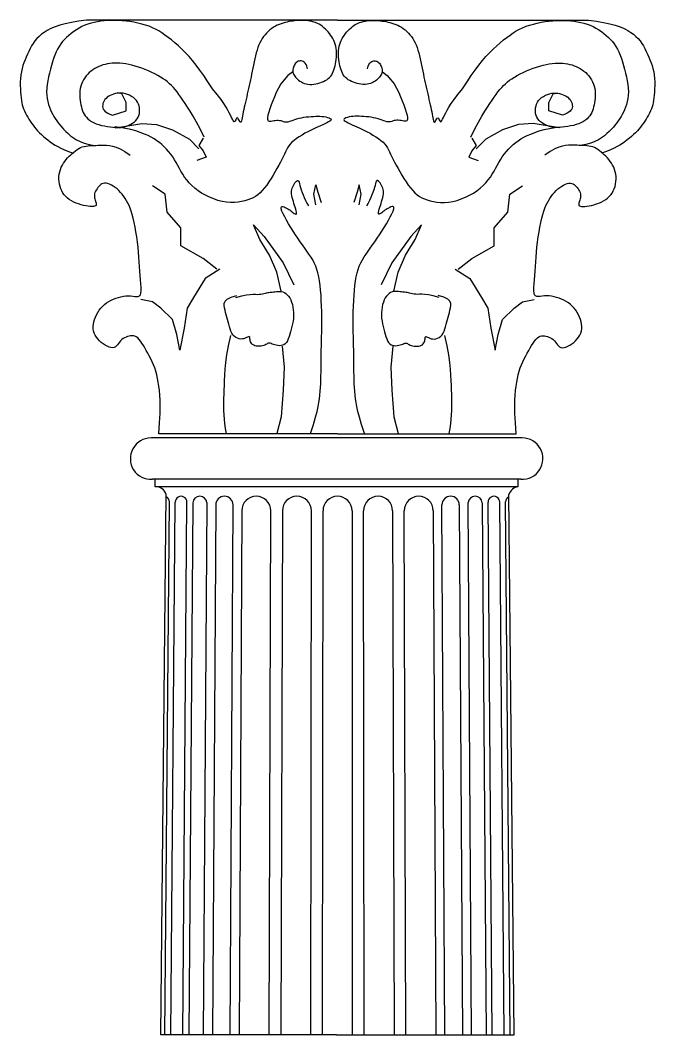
# Model space of a CAD drawing. Extents: x -9127 to 548, y 11049 to 16542.
# Drawn here: x -8454 to -7993, y 13706 to 14442 of the extents above; entities that cross this region are included whole.
import ezdxf

# ---------------------------------------------------------------- set-up
doc = ezdxf.new("R2010")
doc.units = 0
doc.header["$MEASUREMENT"] = 0
doc.layers.get('0').update_dxf_attribs({"linetype": 'CONTINUOUS'})
doc.layers.add('detail', color=7, linetype='CONTINUOUS')

# ---------------------------------------------------------------- blocks, each defined once
blk = doc.blocks.new('19')
at = {"layer": 'detail'}
for p, q in [((-6225.42, 9872.75), (-6407.57, 9872.75)), ((-6225.42, 9872.75), (-6043.27, 9872.75)), ((-6091.31, 9569.75), (-6360.79, 9569.75)), ((-6092.36, 9539.75), (-6359.75, 9539.75)), ((-6357.88, 9534.31), (-6357.88, 9539.75)), ((-6094.22, 9534.31), (-6094.22, 9539.75)), ((-6094.22, 9534.31), (-6357.88, 9534.31)), ((-6353.7, 9136.75), (-6349.9, 9528.76)), ((-6097.14, 9136.75), (-6100.95, 9528.76)), ((-6350.78, 9136.75), (-6347.39, 9523.48)), ((-6346.43, 9136.75), (-6343.17, 9523.13)), ((-6337.77, 9136.75), (-6334.74, 9523.21)), ((-6330.52, 9522.67), (-6333.42, 9136.75)), ((-6322.77, 9136.75), (-6320.16, 9522.79)), ((-6313.85, 9521.13), (-6316.27, 9136.75)), ((-6303.27, 9136.75), (-6301.21, 9521.13)), ((-6294.9, 9516.92), (-6296.76, 9136.75)), ((-6275.12, 9136.75), (-6273.85, 9516.92)), ((-6265.42, 9516.92), (-6266.46, 9136.75)), ((-6244.81, 9136.75), (-6244.37, 9516.92)), ((-6236.34, 9136.75), (-6235.95, 9516.92)), ((-6214.9, 9516.92), (-6214.69, 9136.75)), ((-6206.03, 9136.75), (-6206.47, 9516.92)), ((-6185.42, 9516.92), (-6184.39, 9136.75)), ((-6175.73, 9136.75), (-6177, 9516.92)), ((-6155.95, 9516.92), (-6154.08, 9136.75)), ((-6147.57, 9136.75), (-6149.63, 9521.13)), ((-6137, 9521.13), (-6134.58, 9136.75)), ((-6128.08, 9136.75), (-6130.68, 9522.79)), ((-6120.32, 9522.67), (-6117.42, 9136.75)), ((-6113.08, 9136.75), (-6116.1, 9523.21)), ((-6104.41, 9136.75), (-6107.68, 9523.13)), ((-6100.07, 9136.75), (-6103.45, 9523.48)), ((-6226.05, 9136.75), (-6353.7, 9136.75)), ((-6226.05, 9136.75), (-6097.14, 9136.75))]:
    blk.add_line(p, q, dxfattribs=at)
for points in [[(-6407.57, 9872.75), (-6413.45, 9872.09), (-6418.62, 9871.26), (-6423.13, 9870.27), (-6427.07, 9869.16), (-6430.49, 9867.95), (-6433.48, 9866.68), (-6436.08, 9865.36), (-6438.36, 9864), (-6440.35, 9862.57), (-6442.1, 9861.07), (-6443.65, 9859.49), (-6445.04, 9857.81), (-6446.31, 9856.02), (-6447.48, 9854.14), (-6448.56, 9852.19), (-6449.57, 9850.18), (-6450.51, 9848.14), (-6451.4, 9846.09), (-6452.26, 9844.03), (-6453.05, 9841.96), (-6453.78, 9839.85), (-6454.41, 9837.67), (-6454.93, 9835.41), (-6455.32, 9833.05), (-6455.57, 9830.58), (-6455.69, 9828.03), (-6455.7, 9825.48), (-6455.63, 9822.98), (-6455.5, 9820.6), (-6455.32, 9818.39), (-6455.12, 9816.39), (-6454.88, 9814.59), (-6454.59, 9812.94), (-6454.23, 9811.39), (-6453.8, 9809.9), (-6453.28, 9808.44), (-6452.65, 9806.96), (-6451.94, 9805.47), (-6451.14, 9803.98), (-6450.28, 9802.48), (-6449.38, 9800.99), (-6448.43, 9799.51), (-6447.46, 9798.06), (-6446.46, 9796.62), (-6445.4, 9795.21), (-6444.28, 9793.82), (-6443.09, 9792.45), (-6441.8, 9791.1), (-6440.41, 9789.77), (-6438.92, 9788.46), (-6437.35, 9787.18), (-6435.7, 9785.91), (-6433.99, 9784.67), (-6432.23, 9783.45), (-6430.41, 9782.25), (-6428.44, 9781.06), (-6426.23, 9779.89), (-6423.69, 9778.73), (-6420.7, 9777.58), (-6417.18, 9776.43)], [(-6316.14, 9823.11), (-6319.44, 9828.15), (-6322.47, 9832.64), (-6325.3, 9836.64), (-6327.99, 9840.22), (-6330.6, 9843.46), (-6333.17, 9846.44), (-6335.77, 9849.22), (-6338.37, 9851.8), (-6340.96, 9854.2), (-6343.52, 9856.43), (-6346.01, 9858.47), (-6348.42, 9860.34), (-6350.73, 9862.04), (-6352.99, 9863.59), (-6355.22, 9864.98), (-6357.48, 9866.23), (-6359.82, 9867.36), (-6362.26, 9868.36), (-6364.86, 9869.26), (-6367.58, 9870.04), (-6370.39, 9870.72), (-6373.24, 9871.3), (-6376.11, 9871.77), (-6378.95, 9872.13), (-6381.73, 9872.39), (-6384.46, 9872.55), (-6387.12, 9872.62), (-6389.73, 9872.6), (-6392.29, 9872.49), (-6394.79, 9872.31), (-6397.25, 9872.05), (-6399.65, 9871.7), (-6402, 9871.25), (-6404.31, 9870.69), (-6406.56, 9870), (-6408.76, 9869.17), (-6410.91, 9868.19), (-6413, 9867.08), (-6415.01, 9865.86), (-6416.94, 9864.55), (-6418.77, 9863.18), (-6420.5, 9861.76), (-6422.11, 9860.32), (-6423.61, 9858.82), (-6425.01, 9857.26), (-6426.3, 9855.6), (-6427.5, 9853.81), (-6428.61, 9851.88), (-6429.63, 9849.77), (-6430.59, 9847.51), (-6431.47, 9845.11), (-6432.31, 9842.59), (-6433.09, 9839.96), (-6433.83, 9837.26), (-6434.54, 9834.49), (-6435.19, 9831.69), (-6435.75, 9828.89), (-6436.18, 9826.12), (-6436.47, 9823.42), (-6436.57, 9820.81), (-6436.47, 9818.32), (-6436.18, 9815.96), (-6435.74, 9813.73), (-6435.17, 9811.63), (-6434.5, 9809.65), (-6433.76, 9807.8), (-6432.97, 9806.08), (-6432.14, 9804.45), (-6431.24, 9802.89), (-6430.28, 9801.38), (-6429.25, 9799.88), (-6428.15, 9798.37), (-6426.95, 9796.82), (-6425.66, 9795.24), (-6424.25, 9793.66), (-6422.71, 9792.08), (-6421.01, 9790.52), (-6419.15, 9788.99), (-6417.11, 9787.53), (-6414.81, 9786.13), (-6412.21, 9784.84), (-6409.23, 9783.67), (-6405.8, 9782.65), (-6401.87, 9781.79)], [(-6247.26, 9837.64), (-6247.7, 9839.34), (-6248.25, 9840.65), (-6248.88, 9841.62), (-6249.58, 9842.31), (-6250.32, 9842.77), (-6251.08, 9843.06), (-6251.85, 9843.23), (-6252.6, 9843.27), (-6253.33, 9843.2), (-6254.03, 9843), (-6254.69, 9842.68), (-6255.29, 9842.23), (-6255.84, 9841.66), (-6256.31, 9841), (-6256.73, 9840.26), (-6257.08, 9839.47), (-6257.37, 9838.68), (-6257.59, 9837.9), (-6257.75, 9837.15), (-6257.84, 9836.44), (-6257.85, 9835.75), (-6257.77, 9835.06), (-6257.6, 9834.38), (-6257.34, 9833.69), (-6256.96, 9832.98), (-6256.49, 9832.25), (-6255.92, 9831.52), (-6255.25, 9830.79), (-6254.49, 9830.06), (-6253.64, 9829.35), (-6252.7, 9828.67), (-6251.68, 9828.02), (-6250.59, 9827.44), (-6249.42, 9826.95), (-6248.18, 9826.56), (-6246.87, 9826.29), (-6245.51, 9826.17), (-6244.09, 9826.19), (-6242.65, 9826.33), (-6241.2, 9826.57), (-6239.75, 9826.9), (-6238.33, 9827.31), (-6236.95, 9827.79), (-6235.63, 9828.34), (-6234.37, 9828.96), (-6233.21, 9829.65), (-6232.14, 9830.42), (-6231.18, 9831.27), (-6230.35, 9832.2), (-6229.63, 9833.22), (-6229.01, 9834.33), (-6228.47, 9835.52), (-6227.99, 9836.79), (-6227.56, 9838.16), (-6227.17, 9839.6), (-6226.82, 9841.11), (-6226.53, 9842.68), (-6226.29, 9844.29), (-6226.13, 9845.91), (-6226.04, 9847.54), (-6226.04, 9849.16), (-6226.14, 9850.77), (-6226.33, 9852.34), (-6226.61, 9853.88), (-6227, 9855.37), (-6227.49, 9856.81), (-6228.08, 9858.18), (-6228.77, 9859.5), (-6229.54, 9860.76), (-6230.39, 9861.98), (-6231.29, 9863.15), (-6232.23, 9864.28), (-6233.21, 9865.36), (-6234.23, 9866.4), (-6235.29, 9867.38), (-6236.4, 9868.29), (-6237.55, 9869.12), (-6238.75, 9869.86), (-6240.01, 9870.5), (-6241.31, 9871.04), (-6242.65, 9871.49), (-6244.01, 9871.85), (-6245.39, 9872.14), (-6246.78, 9872.37), (-6248.16, 9872.52), (-6249.54, 9872.62), (-6250.92, 9872.67), (-6252.31, 9872.66), (-6253.69, 9872.61), (-6255.07, 9872.52), (-6256.46, 9872.39), (-6257.85, 9872.22), (-6259.25, 9872.01), (-6260.65, 9871.76), (-6262.06, 9871.47), (-6263.48, 9871.12), (-6264.9, 9870.73), (-6266.32, 9870.28), (-6267.74, 9869.76), (-6269.14, 9869.17), (-6270.52, 9868.48), (-6271.88, 9867.69), (-6273.2, 9866.79), (-6274.49, 9865.79), (-6275.72, 9864.7), (-6276.89, 9863.52), (-6278, 9862.26), (-6279.04, 9860.93), (-6280, 9859.53), (-6280.88, 9858.06), (-6281.7, 9856.5), (-6282.45, 9854.84), (-6283.15, 9853.06), (-6283.8, 9851.15), (-6284.41, 9849.12), (-6284.98, 9846.98), (-6285.51, 9844.76), (-6286.01, 9842.5), (-6286.49, 9840.23), (-6286.94, 9837.99), (-6287.37, 9835.81), (-6287.79, 9833.67), (-6288.21, 9831.57), (-6288.62, 9829.49), (-6289.05, 9827.44), (-6289.48, 9825.4), (-6289.94, 9823.36), (-6290.41, 9821.33), (-6290.89, 9819.31), (-6291.36, 9817.31), (-6291.83, 9815.35), (-6292.29, 9813.41), (-6292.72, 9811.52), (-6293.13, 9809.69), (-6293.52, 9807.93), (-6293.87, 9806.25), (-6294.18, 9804.68), (-6294.46, 9803.21), (-6294.69, 9801.88), (-6294.91, 9800.72), (-6295.11, 9799.79), (-6295.33, 9799.11), (-6295.57, 9798.75), (-6295.86, 9798.75), (-6296.21, 9799.12), (-6296.6, 9799.75), (-6297.02, 9800.49), (-6297.46, 9801.2), (-6297.88, 9801.73), (-6298.28, 9801.94), (-6298.65, 9801.73), (-6298.98, 9801.21), (-6299.3, 9800.53), (-6299.63, 9799.86), (-6299.96, 9799.34), (-6300.33, 9799.13), (-6300.73, 9799.36), (-6301.2, 9800), (-6301.74, 9801), (-6302.37, 9802.31), (-6303.1, 9803.87), (-6303.96, 9805.64), (-6304.97, 9807.58), (-6306.24, 9809.77), (-6307.88, 9812.31), (-6309.99, 9815.32), (-6312.71, 9818.88), (-6316.14, 9823.11)], [(-6203.59, 9837.64), (-6203.14, 9839.34), (-6202.59, 9840.65), (-6201.96, 9841.62), (-6201.26, 9842.31), (-6200.52, 9842.77), (-6199.76, 9843.06), (-6199, 9843.23), (-6198.24, 9843.27), (-6197.51, 9843.2), (-6196.81, 9843), (-6196.15, 9842.68), (-6195.55, 9842.23), (-6195.01, 9841.66), (-6194.53, 9841), (-6194.11, 9840.26), (-6193.76, 9839.47), (-6193.48, 9838.68), (-6193.25, 9837.9), (-6193.1, 9837.15), (-6193.01, 9836.44), (-6193, 9835.75), (-6193.07, 9835.06), (-6193.24, 9834.38), (-6193.51, 9833.69), (-6193.88, 9832.98), (-6194.35, 9832.25), (-6194.93, 9831.52), (-6195.6, 9830.79), (-6196.36, 9830.06), (-6197.21, 9829.35), (-6198.14, 9828.67), (-6199.16, 9828.02), (-6200.25, 9827.44), (-6201.42, 9826.95), (-6202.66, 9826.56), (-6203.97, 9826.29), (-6205.34, 9826.17), (-6206.75, 9826.19), (-6208.2, 9826.33), (-6209.65, 9826.57), (-6211.09, 9826.9), (-6212.52, 9827.31), (-6213.9, 9827.79), (-6215.22, 9828.34), (-6216.47, 9828.96), (-6217.64, 9829.65), (-6218.71, 9830.42), (-6219.66, 9831.27), (-6220.49, 9832.2), (-6221.21, 9833.22), (-6221.84, 9834.33), (-6222.38, 9835.52), (-6222.86, 9836.79), (-6223.28, 9838.16), (-6223.67, 9839.6), (-6224.02, 9841.11), (-6224.32, 9842.68), (-6224.55, 9844.29), (-6224.72, 9845.91), (-6224.8, 9847.54), (-6224.8, 9849.16), (-6224.71, 9850.77), (-6224.52, 9852.34), (-6224.23, 9853.88), (-6223.85, 9855.37), (-6223.36, 9856.81), (-6222.76, 9858.18), (-6222.07, 9859.5), (-6221.3, 9860.76), (-6220.46, 9861.98), (-6219.56, 9863.15), (-6218.61, 9864.28), (-6217.63, 9865.36), (-6216.61, 9866.4), (-6215.55, 9867.38), (-6214.45, 9868.29), (-6213.3, 9869.12), (-6212.09, 9869.86), (-6210.84, 9870.5), (-6209.53, 9871.04), (-6208.2, 9871.49), (-6206.83, 9871.85), (-6205.45, 9872.14), (-6204.07, 9872.37), (-6202.68, 9872.52), (-6201.3, 9872.62), (-6199.92, 9872.67), (-6198.54, 9872.66), (-6197.16, 9872.61), (-6195.77, 9872.52), (-6194.38, 9872.39), (-6192.99, 9872.22), (-6191.6, 9872.01), (-6190.19, 9871.76), (-6188.78, 9871.47), (-6187.37, 9871.12), (-6185.95, 9870.73), (-6184.52, 9870.28), (-6183.11, 9869.76), (-6181.71, 9869.17), (-6180.32, 9868.48), (-6178.96, 9867.69), (-6177.64, 9866.79), (-6176.36, 9865.79), (-6175.13, 9864.7), (-6173.95, 9863.52), (-6172.84, 9862.26), (-6171.8, 9860.93), (-6170.84, 9859.53), (-6169.96, 9858.06), (-6169.15, 9856.5), (-6168.39, 9854.84), (-6167.69, 9853.06), (-6167.04, 9851.15), (-6166.44, 9849.12), (-6165.87, 9846.98), (-6165.33, 9844.76), (-6164.83, 9842.5), (-6164.36, 9840.23), (-6163.9, 9837.99), (-6163.47, 9835.81), (-6163.05, 9833.67), (-6162.64, 9831.57), (-6162.22, 9829.49), (-6161.8, 9827.44), (-6161.36, 9825.4), (-6160.91, 9823.36), (-6160.44, 9821.33), (-6159.96, 9819.31), (-6159.48, 9817.31), (-6159.01, 9815.35), (-6158.56, 9813.41), (-6158.12, 9811.52), (-6157.71, 9809.69), (-6157.33, 9807.93), (-6156.98, 9806.25), (-6156.66, 9804.68), (-6156.39, 9803.21), (-6156.15, 9801.88), (-6155.94, 9800.72), (-6155.73, 9799.79), (-6155.52, 9799.11), (-6155.27, 9798.75), (-6154.98, 9798.75), (-6154.64, 9799.12), (-6154.24, 9799.75), (-6153.82, 9800.49), (-6153.39, 9801.2), (-6152.96, 9801.73), (-6152.56, 9801.94), (-6152.2, 9801.73), (-6151.86, 9801.21), (-6151.54, 9800.53), (-6151.22, 9799.86), (-6150.88, 9799.34), (-6150.52, 9799.13), (-6150.11, 9799.36), (-6149.65, 9800), (-6149.11, 9801), (-6148.48, 9802.31), (-6147.74, 9803.87), (-6146.88, 9805.64), (-6145.87, 9807.58), (-6144.6, 9809.77), (-6142.97, 9812.31), (-6140.85, 9815.32), (-6138.13, 9818.88), (-6134.7, 9823.11)], [(-6134.7, 9823.11), (-6131.41, 9828.15), (-6128.37, 9832.64), (-6125.54, 9836.64), (-6122.85, 9840.22), (-6120.25, 9843.46), (-6117.67, 9846.44), (-6115.07, 9849.22), (-6112.47, 9851.8), (-6109.88, 9854.2), (-6107.33, 9856.43), (-6104.84, 9858.47), (-6102.43, 9860.34), (-6100.11, 9862.04), (-6097.86, 9863.59), (-6095.62, 9864.98), (-6093.36, 9866.23), (-6091.03, 9867.36), (-6088.58, 9868.36), (-6085.98, 9869.26), (-6083.26, 9870.04), (-6080.46, 9870.72), (-6077.6, 9871.3), (-6074.74, 9871.77), (-6071.9, 9872.13), (-6069.11, 9872.39), (-6066.39, 9872.55), (-6063.72, 9872.62), (-6061.11, 9872.6), (-6058.55, 9872.49), (-6056.05, 9872.31), (-6053.6, 9872.05), (-6051.19, 9871.7), (-6048.84, 9871.25), (-6046.54, 9870.69), (-6044.29, 9870), (-6042.09, 9869.17), (-6039.94, 9868.19), (-6037.85, 9867.08), (-6035.83, 9865.86), (-6033.9, 9864.55), (-6032.07, 9863.18), (-6030.34, 9861.76), (-6028.73, 9860.32), (-6027.23, 9858.82), (-6025.84, 9857.26), (-6024.55, 9855.6), (-6023.35, 9853.81), (-6022.24, 9851.88), (-6021.21, 9849.77), (-6020.26, 9847.51), (-6019.37, 9845.11), (-6018.54, 9842.59), (-6017.75, 9839.96), (-6017.01, 9837.26), (-6016.3, 9834.49), (-6015.65, 9831.69), (-6015.1, 9828.89), (-6014.66, 9826.12), (-6014.38, 9823.42), (-6014.28, 9820.81), (-6014.38, 9818.32), (-6014.66, 9815.96), (-6015.11, 9813.73), (-6015.68, 9811.63), (-6016.34, 9809.65), (-6017.08, 9807.8), (-6017.87, 9806.08), (-6018.71, 9804.45), (-6019.6, 9802.89), (-6020.56, 9801.38), (-6021.59, 9799.88), (-6022.7, 9798.37), (-6023.89, 9796.82), (-6025.18, 9795.24), (-6026.59, 9793.66), (-6028.14, 9792.08), (-6029.83, 9790.52), (-6031.69, 9788.99), (-6033.74, 9787.53), (-6036.03, 9786.13), (-6038.63, 9784.84), (-6041.62, 9783.67), (-6045.04, 9782.65), (-6048.97, 9781.79)], [(-6043.27, 9872.75), (-6037.39, 9872.09), (-6032.23, 9871.26), (-6027.71, 9870.27), (-6023.78, 9869.16), (-6020.35, 9867.95), (-6017.37, 9866.68), (-6014.76, 9865.36), (-6012.48, 9864), (-6010.49, 9862.57), (-6008.74, 9861.07), (-6007.19, 9859.49), (-6005.8, 9857.81), (-6004.53, 9856.02), (-6003.36, 9854.14), (-6002.28, 9852.19), (-6001.28, 9850.18), (-6000.33, 9848.14), (-5999.44, 9846.09), (-5998.59, 9844.03), (-5997.79, 9841.96), (-5997.07, 9839.85), (-5996.43, 9837.67), (-5995.91, 9835.41), (-5995.52, 9833.05), (-5995.28, 9830.58), (-5995.16, 9828.03), (-5995.14, 9825.48), (-5995.21, 9822.98), (-5995.35, 9820.6), (-5995.52, 9818.39), (-5995.73, 9816.39), (-5995.97, 9814.59), (-5996.26, 9812.94), (-5996.61, 9811.39), (-5997.04, 9809.9), (-5997.57, 9808.44), (-5998.19, 9806.96), (-5998.91, 9805.47), (-5999.7, 9803.98), (-6000.56, 9802.48), (-6001.47, 9800.99), (-6002.41, 9799.51), (-6003.38, 9798.06), (-6004.39, 9796.62), (-6005.44, 9795.21), (-6006.56, 9793.82), (-6007.76, 9792.45), (-6009.05, 9791.1), (-6010.44, 9789.77), (-6011.92, 9788.46), (-6013.5, 9787.18), (-6015.14, 9785.91), (-6016.85, 9784.67), (-6018.61, 9783.45), (-6020.44, 9782.25), (-6022.4, 9781.06), (-6024.61, 9779.89), (-6027.16, 9778.73), (-6030.14, 9777.58), (-6033.67, 9776.43)], [(-6322.27, 9787.91), (-6325.17, 9793.89), (-6327.79, 9798.94), (-6330.15, 9803.17), (-6332.28, 9806.75), (-6334.22, 9809.79), (-6335.98, 9812.46), (-6337.61, 9814.86), (-6339.12, 9817.04), (-6340.55, 9819.02), (-6341.92, 9820.82), (-6343.26, 9822.47), (-6344.59, 9824), (-6345.95, 9825.41), (-6347.35, 9826.74), (-6348.82, 9828), (-6350.38, 9829.2), (-6352.07, 9830.37), (-6353.9, 9831.52), (-6355.9, 9832.67), (-6358.03, 9833.8), (-6360.28, 9834.9), (-6362.62, 9835.96), (-6365.01, 9836.96), (-6367.43, 9837.9), (-6369.85, 9838.75), (-6372.25, 9839.5), (-6374.62, 9840.16), (-6376.93, 9840.71), (-6379.18, 9841.15), (-6381.33, 9841.47), (-6383.38, 9841.66), (-6385.34, 9841.74), (-6387.21, 9841.71), (-6389.01, 9841.58), (-6390.75, 9841.37), (-6392.43, 9841.09), (-6394.07, 9840.73), (-6395.66, 9840.31), (-6397.21, 9839.81), (-6398.72, 9839.22), (-6400.19, 9838.55), (-6401.61, 9837.77), (-6402.99, 9836.89), (-6404.32, 9835.9), (-6405.58, 9834.82), (-6406.77, 9833.64), (-6407.88, 9832.37), (-6408.89, 9831.01), (-6409.79, 9829.57), (-6410.58, 9828.05), (-6411.25, 9826.47), (-6411.79, 9824.83), (-6412.19, 9823.16), (-6412.46, 9821.45), (-6412.58, 9819.72), (-6412.57, 9817.99), (-6412.46, 9816.27), (-6412.26, 9814.58), (-6412, 9812.94), (-6411.69, 9811.37), (-6411.36, 9809.88), (-6410.98, 9808.47), (-6410.54, 9807.13), (-6410.02, 9805.86), (-6409.39, 9804.64), (-6408.63, 9803.47), (-6407.73, 9802.34), (-6406.66, 9801.27), (-6405.44, 9800.26), (-6404.05, 9799.33), (-6402.48, 9798.48), (-6400.72, 9797.73), (-6398.79, 9797.08), (-6396.73, 9796.53), (-6394.61, 9796.07), (-6392.51, 9795.7), (-6390.48, 9795.4), (-6388.6, 9795.18), (-6386.91, 9795.02), (-6385.39, 9794.94), (-6383.98, 9794.94), (-6382.63, 9795.04), (-6381.3, 9795.24), (-6379.93, 9795.56), (-6378.49, 9796.01), (-6377.02, 9796.58), (-6375.56, 9797.27), (-6374.16, 9798.07), (-6372.88, 9798.99), (-6371.76, 9800.02), (-6370.85, 9801.16), (-6370.13, 9802.38), (-6369.61, 9803.67), (-6369.27, 9805.02), (-6369.1, 9806.4), (-6369.08, 9807.8), (-6369.22, 9809.2), (-6369.52, 9810.58), (-6369.98, 9811.93), (-6370.61, 9813.22), (-6371.41, 9814.45), (-6372.4, 9815.58), (-6373.57, 9816.61), (-6374.9, 9817.52), (-6376.34, 9818.31), (-6377.85, 9818.95), (-6379.4, 9819.45), (-6380.95, 9819.79), (-6382.46, 9819.96), (-6383.92, 9819.98), (-6385.33, 9819.85), (-6386.69, 9819.6), (-6388, 9819.23), (-6389.24, 9818.77), (-6390.42, 9818.22), (-6391.52, 9817.58), (-6392.52, 9816.87), (-6393.43, 9816.09), (-6394.21, 9815.23), (-6394.85, 9814.31), (-6395.35, 9813.32), (-6395.7, 9812.3), (-6395.88, 9811.27), (-6395.9, 9810.25), (-6395.75, 9809.28), (-6395.43, 9808.38), (-6394.92, 9807.56), (-6394.21, 9806.81), (-6393.27, 9806.11), (-6392.08, 9805.42), (-6390.62, 9804.72), (-6388.86, 9803.98)], [(-6128.58, 9787.91), (-6125.67, 9793.89), (-6123.05, 9798.94), (-6120.69, 9803.17), (-6118.56, 9806.75), (-6116.63, 9809.79), (-6114.86, 9812.46), (-6113.24, 9814.86), (-6111.72, 9817.04), (-6110.3, 9819.02), (-6108.92, 9820.82), (-6107.59, 9822.47), (-6106.25, 9824), (-6104.9, 9825.41), (-6103.5, 9826.74), (-6102.03, 9828), (-6100.46, 9829.2), (-6098.77, 9830.37), (-6096.94, 9831.52), (-6094.95, 9832.67), (-6092.81, 9833.8), (-6090.56, 9834.9), (-6088.23, 9835.96), (-6085.84, 9836.96), (-6083.42, 9837.9), (-6081, 9838.75), (-6078.59, 9839.5), (-6076.23, 9840.16), (-6073.91, 9840.71), (-6071.67, 9841.15), (-6069.51, 9841.47), (-6067.46, 9841.66), (-6065.5, 9841.74), (-6063.63, 9841.71), (-6061.83, 9841.58), (-6060.1, 9841.37), (-6058.41, 9841.09), (-6056.78, 9840.73), (-6055.18, 9840.31), (-6053.63, 9839.81), (-6052.12, 9839.22), (-6050.65, 9838.55), (-6049.23, 9837.77), (-6047.85, 9836.89), (-6046.52, 9835.9), (-6045.26, 9834.82), (-6044.07, 9833.64), (-6042.97, 9832.37), (-6041.96, 9831.01), (-6041.06, 9829.57), (-6040.27, 9828.05), (-6039.6, 9826.47), (-6039.06, 9824.83), (-6038.65, 9823.16), (-6038.39, 9821.45), (-6038.27, 9819.72), (-6038.27, 9817.99), (-6038.39, 9816.27), (-6038.59, 9814.58), (-6038.85, 9812.94), (-6039.15, 9811.37), (-6039.49, 9809.88), (-6039.86, 9808.47), (-6040.3, 9807.13), (-6040.82, 9805.86), (-6041.46, 9804.64), (-6042.21, 9803.47), (-6043.12, 9802.34), (-6044.18, 9801.27), (-6045.4, 9800.26), (-6046.8, 9799.33), (-6048.37, 9798.48), (-6050.12, 9797.73), (-6052.06, 9797.08), (-6054.12, 9796.53), (-6056.23, 9796.07), (-6058.33, 9795.7), (-6060.36, 9795.4), (-6062.24, 9795.18), (-6063.93, 9795.02), (-6065.45, 9794.94), (-6066.87, 9794.94), (-6068.21, 9795.04), (-6069.55, 9795.24), (-6070.92, 9795.56), (-6072.35, 9796.01), (-6073.83, 9796.58), (-6075.29, 9797.27), (-6076.68, 9798.07), (-6077.96, 9798.99), (-6079.08, 9800.02), (-6080, 9801.16), (-6080.71, 9802.38), (-6081.23, 9803.67), (-6081.58, 9805.02), (-6081.75, 9806.4), (-6081.76, 9807.8), (-6081.62, 9809.2), (-6081.33, 9810.58), (-6080.87, 9811.93), (-6080.24, 9813.22), (-6079.43, 9814.45), (-6078.44, 9815.58), (-6077.27, 9816.61), (-6075.94, 9817.52), (-6074.5, 9818.31), (-6072.99, 9818.95), (-6071.44, 9819.45), (-6069.9, 9819.79), (-6068.39, 9819.96), (-6066.92, 9819.98), (-6065.51, 9819.85), (-6064.15, 9819.6), (-6062.85, 9819.23), (-6061.6, 9818.77), (-6060.43, 9818.22), (-6059.33, 9817.58), (-6058.32, 9816.87), (-6057.42, 9816.09), (-6056.64, 9815.23), (-6055.99, 9814.31), (-6055.49, 9813.32), (-6055.15, 9812.3), (-6054.96, 9811.27), (-6054.94, 9810.25), (-6055.09, 9809.28), (-6055.42, 9808.38), (-6055.93, 9807.56), (-6056.64, 9806.81), (-6057.58, 9806.11), (-6058.77, 9805.42), (-6060.23, 9804.72), (-6061.99, 9803.98)], [(-6257.97, 9835.35), (-6261.44, 9832.58), (-6264.25, 9829.66), (-6266.52, 9826.64), (-6268.37, 9823.54), (-6269.9, 9820.42), (-6271.24, 9817.3), (-6272.47, 9814.25), (-6273.58, 9811.32), (-6274.54, 9808.59), (-6275.32, 9806.13), (-6275.89, 9804.02), (-6276.22, 9802.32), (-6276.27, 9801.09), (-6276.09, 9800.27), (-6275.69, 9799.79), (-6275.11, 9799.57), (-6274.38, 9799.55), (-6273.54, 9799.64), (-6272.6, 9799.79), (-6271.61, 9799.94), (-6270.59, 9800.09), (-6269.55, 9800.19), (-6268.53, 9800.22), (-6267.54, 9800.15), (-6266.61, 9799.97), (-6265.73, 9799.71), (-6264.86, 9799.43), (-6264, 9799.19), (-6263.11, 9799.03), (-6262.18, 9799), (-6261.19, 9799.16), (-6260.13, 9799.46), (-6258.98, 9799.86), (-6257.73, 9800.34), (-6256.38, 9800.83), (-6254.91, 9801.3), (-6253.32, 9801.71), (-6251.64, 9802.07), (-6249.89, 9802.37), (-6248.11, 9802.61), (-6246.33, 9802.81), (-6244.58, 9802.96), (-6242.89, 9803.06), (-6241.26, 9803.12), (-6239.68, 9803.13), (-6238.16, 9803.09), (-6236.69, 9802.99), (-6235.27, 9802.83), (-6233.9, 9802.61), (-6232.63, 9802.32), (-6231.55, 9801.98), (-6230.71, 9801.59), (-6230.18, 9801.15), (-6230.04, 9800.66), (-6230.31, 9800.13), (-6230.97, 9799.56), (-6231.95, 9798.96), (-6233.18, 9798.32), (-6234.61, 9797.65), (-6236.16, 9796.96), (-6237.79, 9796.25), (-6239.48, 9795.5), (-6241.25, 9794.7), (-6243.09, 9793.84), (-6245, 9792.9), (-6247, 9791.86), (-6249.08, 9790.73), (-6251.17, 9789.51), (-6253.22, 9788.23), (-6255.17, 9786.9), (-6256.94, 9785.56), (-6258.48, 9784.21), (-6259.75, 9782.88), (-6260.78, 9781.54), (-6261.66, 9780.16), (-6262.43, 9778.72), (-6263.18, 9777.19), (-6263.97, 9775.54), (-6264.85, 9773.75), (-6265.84, 9771.81), (-6266.92, 9769.75), (-6268.1, 9767.58), (-6269.37, 9765.29), (-6270.73, 9762.92), (-6272.17, 9760.46), (-6273.68, 9757.99), (-6275.24, 9755.55), (-6276.83, 9753.22), (-6278.44, 9751.07), (-6280.04, 9749.14), (-6281.63, 9747.5), (-6283.24, 9746.12), (-6284.89, 9744.95), (-6286.63, 9743.97), (-6288.49, 9743.13), (-6290.5, 9742.39), (-6292.7, 9741.72), (-6295.08, 9741.16), (-6297.61, 9740.74), (-6300.3, 9740.51), (-6303.12, 9740.49), (-6306.07, 9740.73), (-6309.11, 9741.25), (-6312.2, 9742.05), (-6315.3, 9743.09), (-6318.34, 9744.34), (-6321.28, 9745.77), (-6324.05, 9747.36), (-6326.63, 9749.08), (-6328.99, 9750.91), (-6331.15, 9752.83), (-6333.11, 9754.82), (-6334.86, 9756.87), (-6336.43, 9758.96), (-6337.81, 9761.08), (-6339.05, 9763.2), (-6340.21, 9765.32), (-6341.33, 9767.44), (-6342.48, 9769.53), (-6343.7, 9771.59), (-6345.03, 9773.6), (-6346.48, 9775.56), (-6348.02, 9777.45), (-6349.63, 9779.26), (-6351.3, 9780.96), (-6353.01, 9782.55), (-6354.75, 9784.02), (-6356.57, 9785.39), (-6358.51, 9786.67), (-6360.64, 9787.88), (-6362.99, 9789.05), (-6365.64, 9790.21), (-6368.61, 9791.35), (-6371.89, 9792.44), (-6375.43, 9793.46), (-6379.21, 9794.34), (-6383.19, 9795.06), (-6387.33, 9795.56)], [(-6192.87, 9835.35), (-6189.41, 9832.58), (-6186.6, 9829.66), (-6184.32, 9826.64), (-6182.48, 9823.54), (-6180.94, 9820.42), (-6179.6, 9817.3), (-6178.38, 9814.25), (-6177.27, 9811.32), (-6176.3, 9808.59), (-6175.52, 9806.13), (-6174.95, 9804.02), (-6174.63, 9802.32), (-6174.57, 9801.09), (-6174.76, 9800.27), (-6175.16, 9799.79), (-6175.73, 9799.57), (-6176.46, 9799.55), (-6177.31, 9799.64), (-6178.24, 9799.79), (-6179.23, 9799.94), (-6180.26, 9800.09), (-6181.3, 9800.19), (-6182.32, 9800.22), (-6183.3, 9800.15), (-6184.23, 9799.97), (-6185.12, 9799.71), (-6185.98, 9799.43), (-6186.85, 9799.19), (-6187.73, 9799.03), (-6188.66, 9799), (-6189.65, 9799.16), (-6190.72, 9799.46), (-6191.87, 9799.86), (-6193.11, 9800.34), (-6194.46, 9800.83), (-6195.93, 9801.3), (-6197.52, 9801.71), (-6199.21, 9802.07), (-6200.96, 9802.37), (-6202.74, 9802.61), (-6204.52, 9802.81), (-6206.27, 9802.96), (-6207.96, 9803.06), (-6209.59, 9803.12), (-6211.16, 9803.13), (-6212.68, 9803.09), (-6214.15, 9802.99), (-6215.58, 9802.83), (-6216.95, 9802.61), (-6218.21, 9802.32), (-6219.29, 9801.98), (-6220.13, 9801.59), (-6220.66, 9801.15), (-6220.81, 9800.66), (-6220.53, 9800.13), (-6219.87, 9799.56), (-6218.89, 9798.96), (-6217.66, 9798.32), (-6216.24, 9797.65), (-6214.69, 9796.96), (-6213.06, 9796.25), (-6211.36, 9795.5), (-6209.6, 9794.7), (-6207.76, 9793.84), (-6205.84, 9792.9), (-6203.84, 9791.86), (-6201.77, 9790.73), (-6199.67, 9789.51), (-6197.62, 9788.23), (-6195.68, 9786.9), (-6193.9, 9785.56), (-6192.36, 9784.21), (-6191.1, 9782.88), (-6190.06, 9781.54), (-6189.19, 9780.16), (-6188.41, 9778.72), (-6187.66, 9777.19), (-6186.88, 9775.54), (-6185.99, 9773.75), (-6185.01, 9771.81), (-6183.93, 9769.75), (-6182.75, 9767.58), (-6181.47, 9765.29), (-6180.11, 9762.92), (-6178.67, 9760.46), (-6177.16, 9757.99), (-6175.6, 9755.55), (-6174.01, 9753.22), (-6172.4, 9751.07), (-6170.8, 9749.14), (-6169.21, 9747.5), (-6167.61, 9746.12), (-6165.95, 9744.95), (-6164.22, 9743.97), (-6162.36, 9743.13), (-6160.34, 9742.39), (-6158.14, 9741.72), (-6155.77, 9741.16), (-6153.23, 9740.74), (-6150.54, 9740.51), (-6147.72, 9740.49), (-6144.78, 9740.73), (-6141.74, 9741.25), (-6138.64, 9742.05), (-6135.55, 9743.09), (-6132.5, 9744.34), (-6129.57, 9745.77), (-6126.79, 9747.36), (-6124.22, 9749.08), (-6121.85, 9750.91), (-6119.7, 9752.83), (-6117.74, 9754.82), (-6115.98, 9756.87), (-6114.42, 9758.96), (-6113.04, 9761.08), (-6111.79, 9763.2), (-6110.64, 9765.32), (-6109.51, 9767.44), (-6108.37, 9769.53), (-6107.15, 9771.59), (-6105.81, 9773.6), (-6104.36, 9775.56), (-6102.82, 9777.45), (-6101.21, 9779.26), (-6099.54, 9780.96), (-6097.83, 9782.55), (-6096.09, 9784.02), (-6094.28, 9785.39), (-6092.33, 9786.67), (-6090.21, 9787.88), (-6087.85, 9789.05), (-6085.2, 9790.21), (-6082.23, 9791.35), (-6078.96, 9792.44), (-6075.41, 9793.46), (-6071.63, 9794.34), (-6067.66, 9795.06), (-6063.52, 9795.56)], [(-6388.86, 9803.98), (-6378.91, 9807.04), (-6378.91, 9813.16), (-6381.97, 9819.28), (-6385.03, 9820.04)], [(-6061.99, 9803.98), (-6071.94, 9807.04), (-6071.94, 9813.16), (-6068.88, 9819.28), (-6065.81, 9820.04)], [(-6386.56, 9794.8), (-6367.43, 9797.86), (-6356.71, 9797.09), (-6345.23, 9793.27), (-6332.98, 9786.38), (-6326.09, 9779.49)], [(-6064.28, 9794.8), (-6083.42, 9797.86), (-6094.13, 9797.09), (-6105.61, 9793.27), (-6117.86, 9786.38), (-6124.75, 9779.49)], [(-6355.19, 9572.75), (-6354.57, 9580.8), (-6354.23, 9587.37), (-6354.12, 9592.71), (-6354.2, 9597.11), (-6354.42, 9600.81), (-6354.73, 9604.09), (-6355.11, 9607.17), (-6355.55, 9610.1), (-6356.06, 9612.88), (-6356.66, 9615.53), (-6357.34, 9618.06), (-6358.11, 9620.48), (-6358.99, 9622.78), (-6359.96, 9625), (-6360.98, 9627.12), (-6362.05, 9629.18), (-6363.15, 9631.17), (-6364.24, 9633.1), (-6365.31, 9634.99), (-6366.37, 9636.79), (-6367.41, 9638.46), (-6368.44, 9639.96), (-6369.47, 9641.25), (-6370.49, 9642.28), (-6371.51, 9643.03), (-6372.53, 9643.52), (-6373.57, 9643.78), (-6374.61, 9643.85), (-6375.66, 9643.76), (-6376.74, 9643.56), (-6377.83, 9643.26), (-6378.92, 9642.87), (-6379.99, 9642.38), (-6381.02, 9641.78), (-6381.98, 9641.07), (-6382.86, 9640.24), (-6383.65, 9639.3), (-6384.37, 9638.3), (-6385.08, 9637.33), (-6385.82, 9636.45), (-6386.64, 9635.74), (-6387.58, 9635.27), (-6388.68, 9635.1), (-6389.92, 9635.23), (-6391.25, 9635.6), (-6392.65, 9636.2), (-6394.07, 9637), (-6395.49, 9637.95), (-6396.87, 9639.03), (-6398.17, 9640.22), (-6399.37, 9641.52), (-6400.42, 9642.9), (-6401.31, 9644.35), (-6402, 9645.85), (-6402.46, 9647.4), (-6402.7, 9648.99), (-6402.73, 9650.62), (-6402.57, 9652.28), (-6402.24, 9653.96), (-6401.74, 9655.67), (-6401.09, 9657.4), (-6400.31, 9659.12), (-6399.38, 9660.81), (-6398.33, 9662.43), (-6397.16, 9663.96), (-6395.87, 9665.36), (-6394.48, 9666.63), (-6393, 9667.76), (-6391.42, 9668.76), (-6389.78, 9669.64), (-6388.07, 9670.42), (-6386.31, 9671.1), (-6384.5, 9671.69), (-6382.68, 9672.19), (-6380.85, 9672.57), (-6379.05, 9672.82), (-6377.29, 9672.93), (-6375.59, 9672.89), (-6373.98, 9672.7), (-6372.49, 9672.46), (-6371.16, 9672.3), (-6370.02, 9672.34), (-6369.1, 9672.71), (-6368.45, 9673.53), (-6368.08, 9674.88), (-6367.95, 9676.74), (-6368, 9679.01), (-6368.18, 9681.62), (-6368.43, 9684.49), (-6368.7, 9687.55), (-6368.94, 9690.73), (-6369.16, 9694.01), (-6369.37, 9697.39), (-6369.61, 9700.86), (-6369.89, 9704.43), (-6370.23, 9708.08), (-6370.66, 9711.81), (-6371.15, 9715.55), (-6371.72, 9719.22), (-6372.33, 9722.76), (-6372.99, 9726.09), (-6373.68, 9729.12), (-6374.39, 9731.82), (-6375.13, 9734.21), (-6375.91, 9736.34), (-6376.73, 9738.28), (-6377.6, 9740.06), (-6378.52, 9741.75), (-6379.51, 9743.38), (-6380.57, 9744.96), (-6381.68, 9746.47), (-6382.86, 9747.89), (-6384.11, 9749.21), (-6385.41, 9750.42), (-6386.78, 9751.5), (-6388.18, 9752.44), (-6389.57, 9753.22), (-6390.94, 9753.84), (-6392.24, 9754.27), (-6393.45, 9754.5), (-6394.54, 9754.52), (-6395.51, 9754.36), (-6396.4, 9754.02), (-6397.21, 9753.54), (-6397.96, 9752.92), (-6398.68, 9752.2), (-6399.37, 9751.4), (-6400.01, 9750.53), (-6400.59, 9749.61), (-6401.09, 9748.65), (-6401.48, 9747.69), (-6401.74, 9746.72), (-6401.86, 9745.78), (-6401.86, 9744.86), (-6401.76, 9743.96), (-6401.58, 9743.1), (-6401.35, 9742.28), (-6401.1, 9741.49), (-6400.86, 9740.75), (-6400.65, 9740.06), (-6400.53, 9739.44), (-6400.54, 9738.89), (-6400.71, 9738.42), (-6401.1, 9738.05), (-6401.74, 9737.78), (-6402.61, 9737.62), (-6403.69, 9737.57), (-6404.96, 9737.62), (-6406.4, 9737.78), (-6407.99, 9738.05), (-6409.71, 9738.42), (-6411.5, 9738.9), (-6413.33, 9739.47), (-6415.16, 9740.14), (-6416.92, 9740.9), (-6418.58, 9741.75), (-6420.1, 9742.68), (-6421.48, 9743.71), (-6422.71, 9744.84), (-6423.81, 9746.07), (-6424.77, 9747.42), (-6425.6, 9748.89), (-6426.3, 9750.48), (-6426.86, 9752.17), (-6427.29, 9753.93), (-6427.56, 9755.73), (-6427.68, 9757.54), (-6427.64, 9759.35), (-6427.43, 9761.11), (-6427.06, 9762.82), (-6426.55, 9764.48), (-6425.92, 9766.07), (-6425.17, 9767.59), (-6424.32, 9769.04), (-6423.39, 9770.4), (-6422.38, 9771.68), (-6421.32, 9772.89), (-6420.22, 9774.04), (-6419.09, 9775.14), (-6417.94, 9776.18), (-6416.79, 9777.17), (-6415.63, 9778.11), (-6414.45, 9778.97), (-6413.24, 9779.73), (-6411.98, 9780.38), (-6410.67, 9780.9), (-6409.3, 9781.27), (-6407.89, 9781.53), (-6406.45, 9781.69), (-6404.99, 9781.79), (-6403.55, 9781.86), (-6402.12, 9781.92), (-6400.74, 9781.99), (-6399.35, 9782.06), (-6397.92, 9782.12), (-6396.42, 9782.15), (-6394.79, 9782.13), (-6393, 9782.04), (-6391.01, 9781.85), (-6388.75, 9781.44), (-6386.17, 9780.67), (-6383.2, 9779.42), (-6379.78, 9777.54), (-6375.85, 9774.9)], [(-6323.03, 9787.14), (-6326.09, 9781.79), (-6323.03, 9777.96), (-6320.74, 9773.37), (-6327.62, 9771.08)], [(-6127.81, 9787.14), (-6124.75, 9781.79), (-6127.81, 9777.96), (-6130.11, 9773.37), (-6123.22, 9771.08)], [(-6095.65, 9572.75), (-6096.27, 9580.8), (-6096.61, 9587.37), (-6096.72, 9592.71), (-6096.65, 9597.11), (-6096.43, 9600.81), (-6096.11, 9604.09), (-6095.73, 9607.17), (-6095.29, 9610.1), (-6094.78, 9612.88), (-6094.19, 9615.53), (-6093.51, 9618.06), (-6092.73, 9620.48), (-6091.85, 9622.78), (-6090.89, 9625), (-6089.86, 9627.12), (-6088.79, 9629.18), (-6087.7, 9631.17), (-6086.61, 9633.1), (-6085.53, 9634.99), (-6084.48, 9636.79), (-6083.43, 9638.46), (-6082.4, 9639.96), (-6081.38, 9641.25), (-6080.36, 9642.28), (-6079.34, 9643.03), (-6078.31, 9643.52), (-6077.28, 9643.78), (-6076.24, 9643.85), (-6075.18, 9643.76), (-6074.11, 9643.56), (-6073.01, 9643.26), (-6071.92, 9642.87), (-6070.85, 9642.38), (-6069.83, 9641.78), (-6068.86, 9641.07), (-6067.98, 9640.24), (-6067.2, 9639.3), (-6066.48, 9638.3), (-6065.77, 9637.33), (-6065.02, 9636.45), (-6064.21, 9635.74), (-6063.26, 9635.27), (-6062.16, 9635.1), (-6060.93, 9635.23), (-6059.59, 9635.6), (-6058.2, 9636.2), (-6056.77, 9637), (-6055.35, 9637.95), (-6053.98, 9639.03), (-6052.67, 9640.22), (-6051.48, 9641.52), (-6050.42, 9642.9), (-6049.53, 9644.35), (-6048.85, 9645.85), (-6048.39, 9647.4), (-6048.15, 9648.99), (-6048.11, 9650.62), (-6048.27, 9652.28), (-6048.61, 9653.96), (-6049.1, 9655.67), (-6049.75, 9657.4), (-6050.54, 9659.12), (-6051.46, 9660.81), (-6052.51, 9662.43), (-6053.69, 9663.96), (-6054.97, 9665.36), (-6056.36, 9666.63), (-6057.85, 9667.76), (-6059.42, 9668.76), (-6061.07, 9669.64), (-6062.78, 9670.42), (-6064.54, 9671.1), (-6066.34, 9671.69), (-6068.17, 9672.19), (-6069.99, 9672.57), (-6071.8, 9672.82), (-6073.56, 9672.93), (-6075.25, 9672.89), (-6076.86, 9672.7), (-6078.35, 9672.46), (-6079.69, 9672.3), (-6080.83, 9672.34), (-6081.74, 9672.71), (-6082.4, 9673.53), (-6082.77, 9674.88), (-6082.9, 9676.74), (-6082.84, 9679.01), (-6082.66, 9681.62), (-6082.41, 9684.49), (-6082.14, 9687.55), (-6081.91, 9690.73), (-6081.69, 9694.01), (-6081.47, 9697.39), (-6081.24, 9700.86), (-6080.96, 9704.43), (-6080.61, 9708.08), (-6080.19, 9711.81), (-6079.69, 9715.55), (-6079.13, 9719.22), (-6078.51, 9722.76), (-6077.86, 9726.09), (-6077.17, 9729.12), (-6076.45, 9731.82), (-6075.71, 9734.21), (-6074.93, 9736.34), (-6074.12, 9738.28), (-6073.25, 9740.06), (-6072.32, 9741.75), (-6071.33, 9743.38), (-6070.28, 9744.96), (-6069.16, 9746.47), (-6067.98, 9747.89), (-6066.74, 9749.21), (-6065.43, 9750.42), (-6064.07, 9751.5), (-6062.67, 9752.44), (-6061.27, 9753.22), (-6059.9, 9753.84), (-6058.6, 9754.27), (-6057.39, 9754.5), (-6056.31, 9754.52), (-6055.33, 9754.36), (-6054.44, 9754.02), (-6053.63, 9753.54), (-6052.88, 9752.92), (-6052.16, 9752.2), (-6051.48, 9751.4), (-6050.83, 9750.53), (-6050.25, 9749.61), (-6049.75, 9748.65), (-6049.36, 9747.69), (-6049.1, 9746.72), (-6048.98, 9745.78), (-6048.98, 9744.86), (-6049.09, 9743.96), (-6049.26, 9743.1), (-6049.49, 9742.28), (-6049.74, 9741.49), (-6049.99, 9740.75), (-6050.19, 9740.06), (-6050.31, 9739.44), (-6050.31, 9738.89), (-6050.13, 9738.42), (-6049.74, 9738.05), (-6049.11, 9737.78), (-6048.24, 9737.62), (-6047.16, 9737.57), (-6045.89, 9737.62), (-6044.44, 9737.78), (-6042.85, 9738.05), (-6041.14, 9738.42), (-6039.34, 9738.9), (-6037.51, 9739.47), (-6035.69, 9740.14), (-6033.92, 9740.9), (-6032.26, 9741.75), (-6030.74, 9742.68), (-6029.37, 9743.71), (-6028.13, 9744.84), (-6027.04, 9746.07), (-6026.08, 9747.42), (-6025.25, 9748.89), (-6024.55, 9750.48), (-6023.98, 9752.17), (-6023.56, 9753.93), (-6023.28, 9755.73), (-6023.16, 9757.54), (-6023.21, 9759.35), (-6023.42, 9761.11), (-6023.78, 9762.82), (-6024.29, 9764.48), (-6024.93, 9766.07), (-6025.68, 9767.59), (-6026.52, 9769.04), (-6027.46, 9770.4), (-6028.46, 9771.68), (-6029.52, 9772.89), (-6030.62, 9774.04), (-6031.76, 9775.14), (-6032.9, 9776.18), (-6034.05, 9777.17), (-6035.21, 9778.11), (-6036.39, 9778.97), (-6037.61, 9779.73), (-6038.86, 9780.38), (-6040.17, 9780.9), (-6041.54, 9781.27), (-6042.96, 9781.53), (-6044.4, 9781.69), (-6045.85, 9781.79), (-6047.3, 9781.86), (-6048.72, 9781.92), (-6050.11, 9781.99), (-6051.5, 9782.06), (-6052.92, 9782.12), (-6054.43, 9782.15), (-6056.05, 9782.13), (-6057.84, 9782.04), (-6059.83, 9781.85), (-6062.09, 9781.44), (-6064.67, 9780.67), (-6067.64, 9779.42), (-6071.07, 9777.54), (-6075, 9774.9)], [(-6313.08, 9692.27), (-6323.03, 9699.92), (-6339.11, 9709.1), (-6339.11, 9722.11), (-6349.06, 9733.59), (-6350.59, 9746.59), (-6359.77, 9752.71)], [(-6244.96, 9572.91), (-6242.94, 9579.46), (-6241.41, 9584.73), (-6240.28, 9588.98), (-6239.48, 9592.47), (-6238.92, 9595.44), (-6238.52, 9598.16), (-6238.2, 9600.84), (-6237.95, 9603.54), (-6237.76, 9606.26), (-6237.62, 9609.02), (-6237.51, 9611.85), (-6237.43, 9614.74), (-6237.38, 9617.71), (-6237.34, 9620.76), (-6237.31, 9623.86), (-6237.27, 9627), (-6237.23, 9630.17), (-6237.18, 9633.36), (-6237.11, 9636.55), (-6237.02, 9639.77), (-6236.94, 9643.06), (-6236.87, 9646.45), (-6236.82, 9649.96), (-6236.8, 9653.63), (-6236.82, 9657.48), (-6236.89, 9661.44), (-6237, 9665.44), (-6237.17, 9669.42), (-6237.4, 9673.28), (-6237.69, 9676.97), (-6238.04, 9680.41), (-6238.47, 9683.62), (-6239, 9686.61), (-6239.63, 9689.4), (-6240.38, 9692), (-6241.26, 9694.44), (-6242.29, 9696.73), (-6243.45, 9698.92), (-6244.74, 9701.04), (-6246.13, 9703.14), (-6247.61, 9705.26), (-6249.17, 9707.45), (-6250.79, 9709.73), (-6252.46, 9712.11), (-6254.16, 9714.57), (-6255.87, 9717.11), (-6257.57, 9719.71), (-6259.25, 9722.37), (-6260.88, 9725.05), (-6262.4, 9727.68), (-6263.76, 9730.18), (-6264.9, 9732.43), (-6265.75, 9734.37), (-6266.26, 9735.88), (-6266.39, 9736.91), (-6266.18, 9737.51), (-6265.71, 9737.75), (-6265.03, 9737.7), (-6264.21, 9737.43), (-6263.33, 9737.03), (-6262.44, 9736.55), (-6261.55, 9736.03), (-6260.68, 9735.47), (-6259.83, 9734.89), (-6259.01, 9734.3), (-6258.23, 9733.71), (-6257.49, 9733.16), (-6256.81, 9732.67), (-6256.22, 9732.3), (-6255.73, 9732.08), (-6255.38, 9732.07), (-6255.17, 9732.31), (-6255.12, 9732.84), (-6255.22, 9733.62), (-6255.44, 9734.61), (-6255.75, 9735.77), (-6256.14, 9737.06), (-6256.57, 9738.43), (-6257.02, 9739.85), (-6257.47, 9741.29), (-6257.89, 9742.72), (-6258.26, 9744.12), (-6258.55, 9745.46), (-6258.74, 9746.72), (-6258.8, 9747.88), (-6258.75, 9748.96), (-6258.58, 9749.97), (-6258.3, 9750.94), (-6257.93, 9751.89), (-6257.46, 9752.84), (-6256.92, 9753.8), (-6256.31, 9754.7), (-6255.69, 9755.49), (-6255.08, 9756.08), (-6254.51, 9756.41), (-6254.02, 9756.41), (-6253.62, 9756.03), (-6253.28, 9755.29), (-6252.97, 9754.24), (-6252.65, 9752.93), (-6252.27, 9751.4), (-6251.79, 9749.72), (-6251.18, 9747.91), (-6250.44, 9746.02), (-6249.59, 9744.07), (-6248.64, 9742.09), (-6247.61, 9740.12), (-6246.49, 9738.18)], [(-6241.13, 9738.94), (-6242.66, 9746.59), (-6241.13, 9753.48), (-6239.6, 9748.12), (-6237.31, 9740.47)], [(-6205.88, 9572.91), (-6207.91, 9579.46), (-6209.44, 9584.73), (-6210.56, 9588.98), (-6211.36, 9592.47), (-6211.92, 9595.44), (-6212.33, 9598.16), (-6212.64, 9600.84), (-6212.89, 9603.54), (-6213.08, 9606.26), (-6213.23, 9609.02), (-6213.33, 9611.85), (-6213.41, 9614.74), (-6213.46, 9617.71), (-6213.5, 9620.76), (-6213.54, 9623.86), (-6213.57, 9627), (-6213.61, 9630.17), (-6213.66, 9633.36), (-6213.74, 9636.55), (-6213.82, 9639.77), (-6213.9, 9643.06), (-6213.98, 9646.45), (-6214.03, 9649.96), (-6214.05, 9653.63), (-6214.03, 9657.48), (-6213.96, 9661.44), (-6213.84, 9665.44), (-6213.67, 9669.42), (-6213.44, 9673.28), (-6213.15, 9676.97), (-6212.8, 9680.41), (-6212.37, 9683.62), (-6211.85, 9686.61), (-6211.22, 9689.4), (-6210.47, 9692), (-6209.58, 9694.44), (-6208.55, 9696.73), (-6207.39, 9698.92), (-6206.11, 9701.04), (-6204.72, 9703.14), (-6203.23, 9705.26), (-6201.67, 9707.45), (-6200.05, 9709.73), (-6198.38, 9712.11), (-6196.68, 9714.57), (-6194.97, 9717.11), (-6193.27, 9719.71), (-6191.6, 9722.37), (-6189.97, 9725.05), (-6188.44, 9727.68), (-6187.08, 9730.18), (-6185.94, 9732.43), (-6185.09, 9734.37), (-6184.58, 9735.88), (-6184.45, 9736.91), (-6184.66, 9737.51), (-6185.14, 9737.75), (-6185.82, 9737.7), (-6186.63, 9737.43), (-6187.51, 9737.03), (-6188.41, 9736.55), (-6189.29, 9736.03), (-6190.16, 9735.47), (-6191.01, 9734.89), (-6191.83, 9734.3), (-6192.62, 9733.71), (-6193.36, 9733.16), (-6194.03, 9732.67), (-6194.63, 9732.3), (-6195.11, 9732.08), (-6195.47, 9732.07), (-6195.68, 9732.31), (-6195.72, 9732.84), (-6195.63, 9733.62), (-6195.41, 9734.61), (-6195.09, 9735.77), (-6194.71, 9737.06), (-6194.27, 9738.43), (-6193.82, 9739.85), (-6193.37, 9741.29), (-6192.95, 9742.72), (-6192.58, 9744.12), (-6192.29, 9745.46), (-6192.11, 9746.72), (-6192.04, 9747.88), (-6192.1, 9748.96), (-6192.27, 9749.97), (-6192.54, 9750.94), (-6192.91, 9751.89), (-6193.38, 9752.84), (-6193.93, 9753.8), (-6194.53, 9754.7), (-6195.15, 9755.49), (-6195.76, 9756.08), (-6196.33, 9756.41), (-6196.83, 9756.41), (-6197.23, 9756.03), (-6197.56, 9755.29), (-6197.87, 9754.24), (-6198.2, 9752.93), (-6198.58, 9751.4), (-6199.06, 9749.72), (-6199.67, 9747.91), (-6200.4, 9746.02), (-6201.25, 9744.07), (-6202.2, 9742.09), (-6203.24, 9740.12), (-6204.35, 9738.18)], [(-6209.71, 9738.94), (-6208.18, 9746.59), (-6209.71, 9753.48), (-6211.24, 9748.12), (-6213.54, 9740.47)], [(-6137.76, 9692.27), (-6127.81, 9699.92), (-6111.74, 9709.1), (-6111.74, 9722.11), (-6101.79, 9733.59), (-6100.26, 9746.59), (-6091.07, 9752.71)], [(-6266.39, 9676.2), (-6269.45, 9689.98), (-6274.81, 9702.22), (-6281.7, 9713.69), (-6286.29, 9724.41), (-6278.64, 9715.99), (-6264.86, 9696.86), (-6257.21, 9680.79)], [(-6184.45, 9676.2), (-6181.39, 9689.98), (-6176.03, 9702.22), (-6169.14, 9713.69), (-6164.55, 9724.41), (-6172.21, 9715.99), (-6185.98, 9696.86), (-6193.64, 9680.79)], [(-6310.79, 9692.27), (-6321.5, 9685.38), (-6329.92, 9671.61), (-6334.51, 9663.96), (-6336.81, 9649.42), (-6339.87, 9633.36), (-6342.17, 9644.83), (-6345.23, 9655.54), (-6353.65, 9663.96), (-6359.77, 9668.55), (-6368.19, 9670.08)], [(-6140.06, 9692.27), (-6129.34, 9685.38), (-6120.92, 9671.61), (-6116.33, 9663.96), (-6114.03, 9649.42), (-6110.97, 9633.36), (-6108.68, 9644.83), (-6105.61, 9655.54), (-6097.2, 9663.96), (-6091.07, 9668.55), (-6082.65, 9670.08)], [(-6299.3, 9671.61), (-6294.87, 9672.85), (-6291.41, 9673.57), (-6288.73, 9673.91), (-6286.66, 9673.99), (-6285.02, 9673.95), (-6283.61, 9673.91), (-6282.31, 9673.97), (-6281.07, 9674.12), (-6279.9, 9674.34), (-6278.8, 9674.59), (-6277.79, 9674.84), (-6276.85, 9675.06), (-6276, 9675.22), (-6275.19, 9675.33), (-6274.41, 9675.42), (-6273.62, 9675.5), (-6272.79, 9675.58), (-6271.88, 9675.69), (-6270.87, 9675.83), (-6269.78, 9675.98), (-6268.64, 9676.08), (-6267.47, 9676.09), (-6266.28, 9675.98), (-6265.12, 9675.69), (-6263.99, 9675.21), (-6262.92, 9674.51), (-6261.91, 9673.62), (-6260.98, 9672.54), (-6260.13, 9671.27), (-6259.38, 9669.83), (-6258.73, 9668.22), (-6258.2, 9666.46), (-6257.78, 9664.6), (-6257.5, 9662.65), (-6257.34, 9660.64), (-6257.34, 9658.61), (-6257.47, 9656.57), (-6257.73, 9654.54), (-6258.08, 9652.53), (-6258.52, 9650.56), (-6259, 9648.63), (-6259.5, 9646.75), (-6260.02, 9644.93), (-6260.55, 9643.22), (-6261.13, 9641.65), (-6261.77, 9640.24), (-6262.5, 9639.04), (-6263.33, 9638.07), (-6264.28, 9637.38), (-6265.33, 9636.93), (-6266.44, 9636.69), (-6267.58, 9636.63), (-6268.73, 9636.72), (-6269.84, 9636.93), (-6270.89, 9637.22), (-6271.87, 9637.55), (-6272.79, 9637.88), (-6273.63, 9638.17), (-6274.39, 9638.38), (-6275.07, 9638.46), (-6275.67, 9638.38), (-6276.23, 9638.17), (-6276.79, 9637.87), (-6277.39, 9637.51), (-6278.08, 9637.14), (-6278.89, 9636.8), (-6279.86, 9636.51), (-6280.95, 9636.31), (-6282.1, 9636.19), (-6283.26, 9636.19), (-6284.38, 9636.3), (-6285.4, 9636.54), (-6286.28, 9636.93), (-6287.03, 9637.45), (-6287.63, 9638.06), (-6288.11, 9638.75), (-6288.47, 9639.48), (-6288.72, 9640.24), (-6288.86, 9641), (-6288.95, 9641.72), (-6289.02, 9642.35), (-6289.12, 9642.85), (-6289.3, 9643.18), (-6289.61, 9643.3), (-6290.08, 9643.19), (-6290.7, 9642.9), (-6291.46, 9642.51), (-6292.35, 9642.09), (-6293.35, 9641.74), (-6294.46, 9641.52), (-6295.64, 9641.5), (-6296.87, 9641.69), (-6298.09, 9642.09), (-6299.28, 9642.71), (-6300.38, 9643.54), (-6301.35, 9644.58), (-6302.16, 9645.83), (-6302.83, 9647.25), (-6303.4, 9648.8), (-6303.9, 9650.45), (-6304.35, 9652.16), (-6304.79, 9653.89), (-6305.25, 9655.6), (-6305.71, 9657.29), (-6306.17, 9658.98), (-6306.61, 9660.66), (-6307.03, 9662.34), (-6307.41, 9664.02), (-6307.68, 9665.71), (-6307.63, 9667.38), (-6306.97, 9668.99), (-6305.42, 9670.51), (-6302.7, 9671.9), (-6298.54, 9673.14)], [(-6151.54, 9671.61), (-6155.97, 9672.85), (-6159.43, 9673.57), (-6162.11, 9673.91), (-6164.18, 9673.99), (-6165.83, 9673.95), (-6167.23, 9673.91), (-6168.54, 9673.97), (-6169.78, 9674.12), (-6170.95, 9674.34), (-6172.04, 9674.59), (-6173.06, 9674.84), (-6173.99, 9675.06), (-6174.85, 9675.22), (-6175.65, 9675.33), (-6176.43, 9675.42), (-6177.22, 9675.5), (-6178.06, 9675.58), (-6178.97, 9675.69), (-6179.97, 9675.83), (-6181.06, 9675.98), (-6182.2, 9676.08), (-6183.38, 9676.09), (-6184.56, 9675.98), (-6185.73, 9675.69), (-6186.85, 9675.21), (-6187.92, 9674.51), (-6188.93, 9673.62), (-6189.87, 9672.54), (-6190.71, 9671.27), (-6191.47, 9669.83), (-6192.12, 9668.22), (-6192.65, 9666.46), (-6193.06, 9664.6), (-6193.35, 9662.65), (-6193.5, 9660.64), (-6193.51, 9658.61), (-6193.37, 9656.57), (-6193.12, 9654.54), (-6192.76, 9652.53), (-6192.33, 9650.56), (-6191.85, 9648.63), (-6191.34, 9646.75), (-6190.83, 9644.93), (-6190.29, 9643.22), (-6189.71, 9641.65), (-6189.07, 9640.24), (-6188.35, 9639.04), (-6187.51, 9638.07), (-6186.56, 9637.38), (-6185.51, 9636.93), (-6184.4, 9636.69), (-6183.26, 9636.63), (-6182.12, 9636.72), (-6181.01, 9636.93), (-6179.96, 9637.22), (-6178.97, 9637.55), (-6178.06, 9637.88), (-6177.22, 9638.17), (-6176.46, 9638.38), (-6175.78, 9638.46), (-6175.17, 9638.38), (-6174.61, 9638.17), (-6174.05, 9637.87), (-6173.45, 9637.51), (-6172.77, 9637.14), (-6171.95, 9636.8), (-6170.98, 9636.51), (-6169.89, 9636.31), (-6168.74, 9636.19), (-6167.58, 9636.19), (-6166.47, 9636.3), (-6165.44, 9636.54), (-6164.56, 9636.93), (-6163.82, 9637.45), (-6163.21, 9638.06), (-6162.73, 9638.75), (-6162.37, 9639.48), (-6162.13, 9640.24), (-6161.98, 9641), (-6161.9, 9641.72), (-6161.82, 9642.35), (-6161.72, 9642.85), (-6161.54, 9643.18), (-6161.23, 9643.3), (-6160.77, 9643.19), (-6160.15, 9642.9), (-6159.38, 9642.51), (-6158.49, 9642.09), (-6157.49, 9641.74), (-6156.39, 9641.52), (-6155.2, 9641.5), (-6153.98, 9641.69), (-6152.75, 9642.09), (-6151.57, 9642.71), (-6150.47, 9643.54), (-6149.5, 9644.58), (-6148.68, 9645.83), (-6148.01, 9647.25), (-6147.44, 9648.8), (-6146.95, 9650.45), (-6146.5, 9652.16), (-6146.05, 9653.89), (-6145.6, 9655.6), (-6145.13, 9657.29), (-6144.67, 9658.98), (-6144.23, 9660.66), (-6143.81, 9662.34), (-6143.44, 9664.02), (-6143.16, 9665.71), (-6143.21, 9667.38), (-6143.88, 9668.99), (-6145.43, 9670.51), (-6148.14, 9671.9), (-6152.3, 9673.14)], [(-6303.13, 9644.07), (-6304.77, 9636.58), (-6305.94, 9630.11), (-6306.71, 9624.49), (-6307.2, 9619.6), (-6307.48, 9615.29), (-6307.66, 9611.42), (-6307.81, 9607.86), (-6307.95, 9604.55), (-6308.06, 9601.41), (-6308.14, 9598.41), (-6308.18, 9595.47), (-6308.17, 9592.55), (-6308.11, 9589.59), (-6307.97, 9586.55), (-6307.73, 9583.4), (-6307.37, 9580.1), (-6306.87, 9576.62), (-6306.19, 9572.91)], [(-6147.71, 9644.07), (-6146.07, 9636.58), (-6144.91, 9630.11), (-6144.13, 9624.49), (-6143.65, 9619.6), (-6143.36, 9615.29), (-6143.18, 9611.42), (-6143.03, 9607.86), (-6142.9, 9604.55), (-6142.78, 9601.41), (-6142.71, 9598.41), (-6142.67, 9595.47), (-6142.67, 9592.55), (-6142.74, 9589.59), (-6142.87, 9586.55), (-6143.11, 9583.4), (-6143.47, 9580.1), (-6143.98, 9576.62), (-6144.65, 9572.91)], [(-6265.63, 9636.42), (-6264.1, 9621.11), (-6264.86, 9604.28), (-6266.39, 9585.15), (-6269.45, 9572.91)], [(-6185.22, 9636.42), (-6186.75, 9621.11), (-6185.98, 9604.28), (-6184.45, 9585.15), (-6181.39, 9572.91)], [(-6225.42, 9572.75), (-6355.19, 9572.75)], [(-6225.42, 9572.75), (-6095.65, 9572.75)]]:
    blk.add_lwpolyline(points, dxfattribs=at)
for centre, radius, start, end in [((-6360.8, 9554.71), 15, 90, 274.01743), ((-6091.31, 9554.71), 15, 265.98257, 90), ((-6357.88, 9534.31), 0.001, 180, 270), ((-6357.44, 9526.4), 7.91, 17.33557, 90.27157), ((-6093.28, 9526.32), 8.05, 96.72494, 162.3307), ((-6094.22, 9534.31), 0.001, 270, 0), ((-6094.22, 9534.31), 0.001, 270, 0), ((-6351.59, 9523.23), 4.21, 3.27646, 66.46001), ((-6338.96, 9523.21), 4.21, 360, 181.1125), ((-6325.34, 9522.24), 5.2, 6.02769, 175.28541), ((-6307.53, 9521.13), 6.32, 0, 180), ((-6284.37, 9516.92), 10.53, 0, 180), ((-6254.9, 9516.92), 10.53, 0, 180), ((-6225.42, 9516.92), 10.53, 0, 180), ((-6225.42, 9516.92), 10.53, 0, 180), ((-6195.95, 9516.92), 10.53, 0, 180), ((-6166.47, 9516.92), 10.53, 0, 180), ((-6143.31, 9521.13), 6.32, 0, 180), ((-6125.51, 9522.24), 5.2, 4.71459, 173.97231), ((-6111.89, 9523.21), 4.21, 358.8875, 180), ((-6099.25, 9523.23), 4.21, 113.53999, 176.72354)]:
    blk.add_arc(centre, radius, start, end, dxfattribs=at)

msp = doc.modelspace()

# ---------------------------------------------------------------- block references
msp.add_blockref('19', (-1998.33, 4568.79))

doc.saveas('drawing.dxf')
